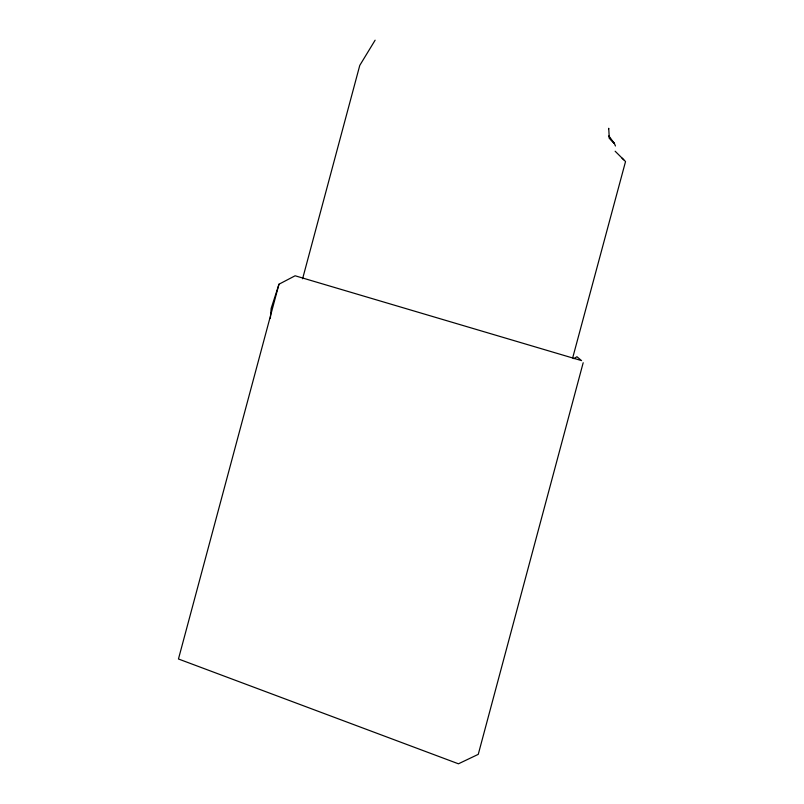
<?xml version="1.0" encoding="UTF-8"?>
<svg xmlns="http://www.w3.org/2000/svg" width="804" height="804" viewBox="0 0 804 804"><rect width="100%" height="100%" fill="white"/><g stroke="black" fill="none" stroke-linecap="round" stroke-linejoin="round"><path stroke-width="1.21" d="M270.355 318.394L271.169 308.384L278.978 284.214L295.118 275.782L581.553 360.614L576.93 356.735L573.885 358.664M608.628 128.871L608.718 128.288L609.331 138.66M278.978 284.214L178.458 658.989L458.441 763.8L478.259 754.353L583.191 362.735M302.595 278.777L359.77 65.405L375.116 40.2M572.669 357.921L625.542 161.544L615.14 151.222M621.984 158.087L623.723 159.775M608.799 135.886C609.673 140.147 614.547 141.685 615.442 145.996M610.196 139.122L614.377 143.534L609.281 136.509"/></g></svg>
